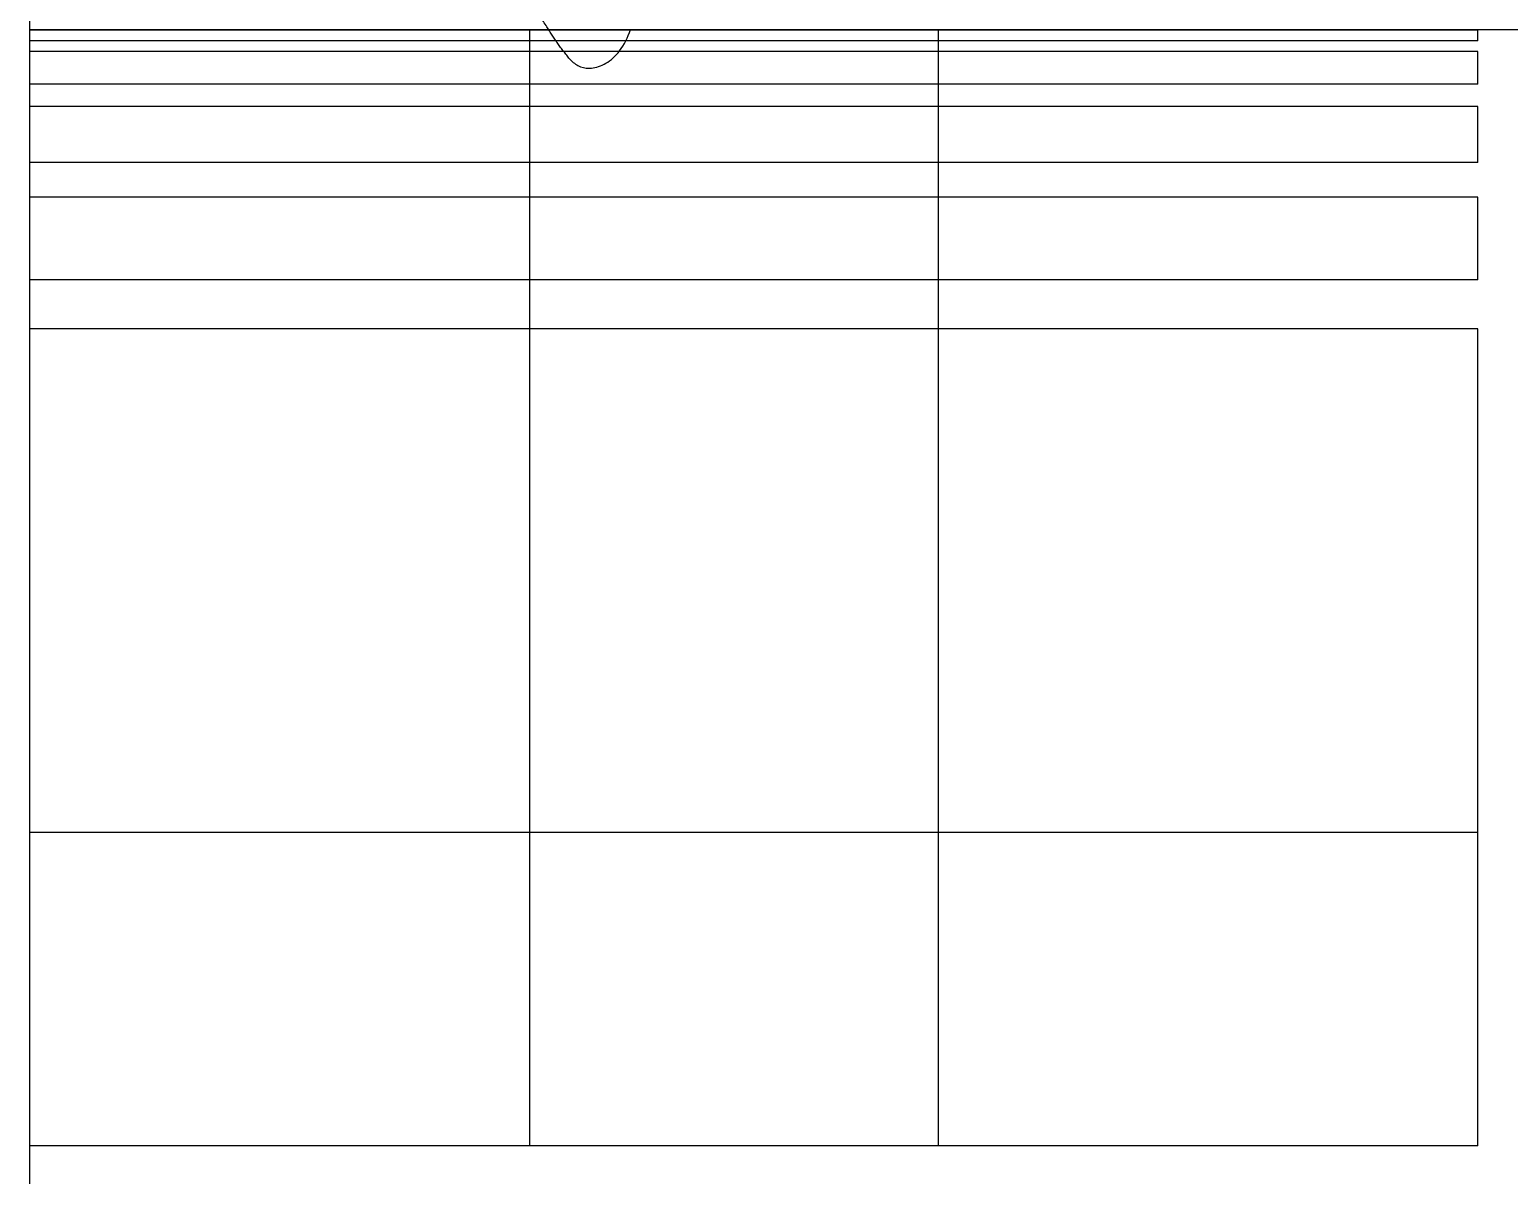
# Model space of a CAD drawing. Header units: millimetres. Extents: x 1218 to 72853, y -34712 to 16286.
# Drawn here: x 65875.6 to 66025.9, y 8877.7 to 8994.1 of the extents above; entities that cross this region are included whole.
import ezdxf

# ---------------------------------------------------------------- set-up
doc = ezdxf.new("R2010")
doc.units = ezdxf.units.MM

# ---------------------------------------------------------------- blocks, each defined once
blk = doc.blocks.new('BOM-FRONT EQ')
at = {"lineweight": -2}
for p, q in [((501.61, 598.92), (501.61, 814.33)), ((501.61, 598.92), (501.61, 814.33)), ((501.61, 598.92), (501.61, 814.33)), ((501.61, 737.86), (698.13, 737.86)), ((501.61, 737.86), (698.13, 737.86)), ((501.61, 737.86), (698.13, 737.86)), ((648.76, 737.81), (501.61, 737.81)), ((648.76, 737.81), (501.61, 737.81)), ((648.76, 737.81), (501.61, 737.81)), ((648.76, 736.72), (501.61, 736.72)), ((648.76, 736.72), (501.61, 736.72)), ((648.76, 736.72), (501.61, 736.72)), ((552.38, 737.86), (554.32, 737.86)), ((552.38, 737.86), (552.38, 624.43)), ((552.38, 737.86), (554.32, 737.86)), ((552.38, 737.86), (552.38, 624.43)), ((552.38, 737.86), (554.32, 737.86)), ((552.38, 737.86), (552.38, 624.43)), ((562.64, 737.86), (573.15, 737.86)), ((562.64, 737.86), (573.15, 737.86)), ((562.64, 737.86), (573.15, 737.86)), ((573.1, 737.86), (573.19, 737.86)), ((573.1, 737.86), (573.19, 737.86)), ((573.1, 737.86), (573.19, 737.86)), ((573.15, 737.86), (593.91, 737.86)), ((573.15, 737.86), (593.91, 737.86)), ((573.15, 737.86), (593.91, 737.86)), ((591.97, 737.86), (743.29, 737.86)), ((591.97, 737.86), (743.29, 737.86)), ((591.97, 737.86), (743.29, 737.86)), ((593.91, 737.86), (593.91, 624.43)), ((593.91, 737.86), (593.91, 624.43)), ((593.91, 737.86), (593.91, 624.43)), ((648.76, 737.81), (593.91, 737.81)), ((648.76, 737.81), (593.91, 737.81)), ((648.76, 737.81), (593.91, 737.81)), ((648.76, 736.72), (593.91, 736.72)), ((648.76, 736.72), (593.91, 736.72)), ((648.76, 736.72), (593.91, 736.72)), ((648.76, 736.72), (648.76, 737.81)), ((648.76, 736.72), (648.76, 737.81)), ((648.76, 736.72), (648.76, 737.81)), ((648.76, 735.62), (501.61, 735.62)), ((648.76, 735.62), (501.61, 735.62)), ((648.76, 735.62), (501.61, 735.62)), ((648.76, 735.62), (593.91, 735.62)), ((648.76, 735.62), (593.91, 735.62)), ((648.76, 735.62), (593.91, 735.62)), ((648.76, 732.3), (648.76, 735.62)), ((648.76, 732.3), (648.76, 735.62)), ((648.76, 732.3), (648.76, 735.62)), ((648.76, 732.3), (501.61, 732.3)), ((648.76, 732.3), (501.61, 732.3)), ((648.76, 732.3), (501.61, 732.3)), ((648.76, 732.3), (593.91, 732.3)), ((648.76, 732.3), (593.91, 732.3)), ((648.76, 732.3), (593.91, 732.3)), ((648.76, 730.05), (501.61, 730.05)), ((648.76, 730.05), (501.61, 730.05)), ((648.76, 730.05), (501.61, 730.05)), ((648.76, 730.05), (593.91, 730.05)), ((648.76, 730.05), (593.91, 730.05)), ((648.76, 730.05), (593.91, 730.05)), ((648.76, 724.34), (648.76, 730.05)), ((648.76, 724.34), (648.76, 730.05)), ((648.76, 724.34), (648.76, 730.05)), ((648.76, 724.34), (501.61, 724.34)), ((648.76, 724.34), (501.61, 724.34)), ((648.76, 724.34), (501.61, 724.34)), ((648.76, 724.34), (593.91, 724.34)), ((648.76, 724.34), (593.91, 724.34)), ((648.76, 724.34), (593.91, 724.34)), ((648.76, 720.84), (501.61, 720.84)), ((648.76, 720.84), (501.61, 720.84)), ((648.76, 720.84), (501.61, 720.84)), ((648.76, 720.84), (593.91, 720.84)), ((648.76, 720.84), (593.91, 720.84)), ((648.76, 720.84), (593.91, 720.84)), ((648.76, 712.43), (648.76, 720.84)), ((648.76, 712.43), (648.76, 720.84)), ((648.76, 712.43), (648.76, 720.84)), ((648.76, 712.43), (501.61, 712.43)), ((648.76, 712.43), (501.61, 712.43)), ((648.76, 712.43), (501.61, 712.43)), ((648.76, 712.43), (593.91, 712.43)), ((648.76, 712.43), (593.91, 712.43)), ((648.76, 712.43), (593.91, 712.43)), ((648.76, 707.46), (501.61, 707.46)), ((648.76, 707.46), (501.61, 707.46)), ((648.76, 707.46), (501.61, 707.46)), ((648.76, 707.46), (593.91, 707.46)), ((648.76, 707.46), (593.91, 707.46)), ((648.76, 707.46), (593.91, 707.46)), ((648.76, 624.43), (648.76, 707.46)), ((648.76, 624.43), (648.76, 707.46)), ((648.76, 624.43), (648.76, 707.46)), ((648.76, 656.29), (501.61, 656.29)), ((648.76, 656.29), (501.61, 656.29)), ((648.76, 656.29), (501.61, 656.29)), ((648.76, 656.29), (593.91, 656.29)), ((648.76, 656.29), (593.91, 656.29)), ((648.76, 656.29), (593.91, 656.29)), ((648.76, 624.43), (501.61, 624.43)), ((648.76, 624.43), (501.61, 624.43)), ((648.76, 624.43), (501.61, 624.43))]:
    blk.add_line(p, q, dxfattribs=at)
for centre, radius, start, end in [((558.45, 736.41), 2.48, 242.8113, 270.3009), ((558.45, 736.41), 2.48, 242.8113, 270.3009), ((558.45, 736.41), 2.48, 242.8113, 270.3009), ((558.46, 736.67), 2.74, 270.027, 274.5095), ((558.46, 736.67), 2.74, 270.027, 274.5095), ((558.46, 736.67), 2.74, 270.027, 274.5095)]:
    blk.add_arc(centre, radius, start, end, dxfattribs=at)
for centre, major_axis, ratio, start_param, end_param in [((553.89, 745.25), (-5.94, 11.03), 0.637642, 3.422394, 3.694887), ((553.89, 745.25), (-5.94, 11.03), 0.637642, 3.422394, 3.694887), ((553.89, 745.25), (-5.94, 11.03), 0.637642, 3.422394, 3.694887), ((558.87, 739.3), (1.09, 5.33), 0.735127, 3.733846, 4.131243), ((558.87, 739.3), (1.09, 5.33), 0.735127, 3.733846, 4.131243), ((558.87, 739.3), (1.09, 5.33), 0.735127, 3.733846, 4.131243), ((563.72, 750.25), (6.15, 16.16), 0.378915, 2.92639, 3.099184), ((563.72, 750.25), (6.15, 16.16), 0.378915, 2.92639, 3.099184), ((563.72, 750.25), (6.15, 16.16), 0.378915, 2.92639, 3.099184), ((559.27, 738.33), (1.78, 4.21), 0.724221, 3.501016, 3.921947), ((559.27, 738.33), (1.78, 4.21), 0.724221, 3.501016, 3.921947), ((559.27, 738.33), (1.78, 4.21), 0.724221, 3.501016, 3.921947)]:
    blk.add_ellipse(centre, major_axis=major_axis, ratio=ratio, start_param=start_param, end_param=end_param, dxfattribs=at)
blk.add_open_spline([(556.4, 734.96), (556.3, 735.09), (556.09, 735.35), (555.78, 735.74), (555.48, 736.15), (555.19, 736.56), (554.9, 736.97), (554.62, 737.39), (554.34, 737.82), (554.04, 738.3), (553.72, 738.83), (553.39, 739.42), (553.07, 740.01), (552.75, 740.62), (552.44, 741.26), (552.16, 741.85), (551.92, 742.39), (551.71, 742.87), (551.51, 743.35), (551.32, 743.84), (551.14, 744.34), (550.95, 744.83), (550.78, 745.34), (550.61, 745.84), (550.45, 746.35), (550.3, 746.86), (550.15, 747.37), (550.01, 747.89), (549.88, 748.41), (549.75, 748.93), (549.63, 749.46), (549.52, 749.98), (549.42, 750.51), (549.32, 751.04), (549.22, 751.58), (549.14, 752.11), (549.06, 752.65), (548.99, 753.19), (548.92, 753.73), (548.86, 754.27), (548.81, 754.81), (548.77, 755.35), (548.73, 755.9), (548.7, 756.44), (548.67, 756.99), (548.66, 757.53), (548.65, 758.08), (548.64, 758.44), (548.64, 758.62)], degree=3, knots=[0, 0, 0, 0, 0.782712, 1.567627, 2.354755, 3.144115, 3.935719, 4.729577, 5.525697, 6.323951, 7.37605, 8.431911, 9.491643, 10.555021, 11.675198, 12.799392, 13.617162, 14.43759, 15.259592, 16.084131, 16.910164, 17.738605, 18.568514, 19.40069, 20.23345, 21.068329, 21.904539, 22.742712, 23.582113, 24.423311, 25.26563, 26.109578, 26.954135, 27.800138, 28.647049, 29.495226, 30.344206, 31.194267, 32.044991, 32.896608, 33.74859, 34.601263, 35.454339, 36.307913, 37.161766, 38.015919, 38.870211, 39.724603, 39.724603, 39.724603, 39.724603], dxfattribs=at)
blk.add_open_spline([(556.4, 734.96), (556.3, 735.09), (556.09, 735.35), (555.78, 735.74), (555.48, 736.15), (555.19, 736.56), (554.9, 736.97), (554.62, 737.39), (554.34, 737.82), (554.04, 738.3), (553.72, 738.83), (553.39, 739.42), (553.07, 740.01), (552.75, 740.62), (552.44, 741.26), (552.16, 741.85), (551.92, 742.39), (551.71, 742.87), (551.51, 743.35), (551.32, 743.84), (551.14, 744.34), (550.95, 744.83), (550.78, 745.34), (550.61, 745.84), (550.45, 746.35), (550.3, 746.86), (550.15, 747.37), (550.01, 747.89), (549.88, 748.41), (549.75, 748.93), (549.63, 749.46), (549.52, 749.98), (549.42, 750.51), (549.32, 751.04), (549.22, 751.58), (549.14, 752.11), (549.06, 752.65), (548.99, 753.19), (548.92, 753.73), (548.86, 754.27), (548.81, 754.81), (548.77, 755.35), (548.73, 755.9), (548.7, 756.44), (548.67, 756.99), (548.66, 757.53), (548.65, 758.08), (548.64, 758.44), (548.64, 758.62)], degree=3, knots=[0, 0, 0, 0, 0.782712, 1.567627, 2.354755, 3.144115, 3.935719, 4.729577, 5.525697, 6.323951, 7.37605, 8.431911, 9.491643, 10.555021, 11.675198, 12.799392, 13.617162, 14.43759, 15.259592, 16.084131, 16.910164, 17.738605, 18.568514, 19.40069, 20.23345, 21.068329, 21.904539, 22.742712, 23.582113, 24.423311, 25.26563, 26.109578, 26.954135, 27.800138, 28.647049, 29.495226, 30.344206, 31.194267, 32.044991, 32.896608, 33.74859, 34.601263, 35.454339, 36.307913, 37.161766, 38.015919, 38.870211, 39.724603, 39.724603, 39.724603, 39.724603], dxfattribs=at)
blk.add_open_spline([(556.4, 734.96), (556.3, 735.09), (556.09, 735.35), (555.78, 735.74), (555.48, 736.15), (555.19, 736.56), (554.9, 736.97), (554.62, 737.39), (554.34, 737.82), (554.04, 738.3), (553.72, 738.83), (553.39, 739.42), (553.07, 740.01), (552.75, 740.62), (552.44, 741.26), (552.16, 741.85), (551.92, 742.39), (551.71, 742.87), (551.51, 743.35), (551.32, 743.84), (551.14, 744.34), (550.95, 744.83), (550.78, 745.34), (550.61, 745.84), (550.45, 746.35), (550.3, 746.86), (550.15, 747.37), (550.01, 747.89), (549.88, 748.41), (549.75, 748.93), (549.63, 749.46), (549.52, 749.98), (549.42, 750.51), (549.32, 751.04), (549.22, 751.58), (549.14, 752.11), (549.06, 752.65), (548.99, 753.19), (548.92, 753.73), (548.86, 754.27), (548.81, 754.81), (548.77, 755.35), (548.73, 755.9), (548.7, 756.44), (548.67, 756.99), (548.66, 757.53), (548.65, 758.08), (548.64, 758.44), (548.64, 758.62)], degree=3, knots=[0, 0, 0, 0, 0.782712, 1.567627, 2.354755, 3.144115, 3.935719, 4.729577, 5.525697, 6.323951, 7.37605, 8.431911, 9.491643, 10.555021, 11.675198, 12.799392, 13.617162, 14.43759, 15.259592, 16.084131, 16.910164, 17.738605, 18.568514, 19.40069, 20.23345, 21.068329, 21.904539, 22.742712, 23.582113, 24.423311, 25.26563, 26.109578, 26.954135, 27.800138, 28.647049, 29.495226, 30.344206, 31.194267, 32.044991, 32.896608, 33.74859, 34.601263, 35.454339, 36.307913, 37.161766, 38.015919, 38.870211, 39.724603, 39.724603, 39.724603, 39.724603], dxfattribs=at)

msp = doc.modelspace()

# ---------------------------------------------------------------- block references
at = {"lineweight": -2}
msp.add_blockref('BOM-FRONT EQ', (65373.96, 8256.29, 0), dxfattribs=at)

doc.saveas('drawing.dxf')
